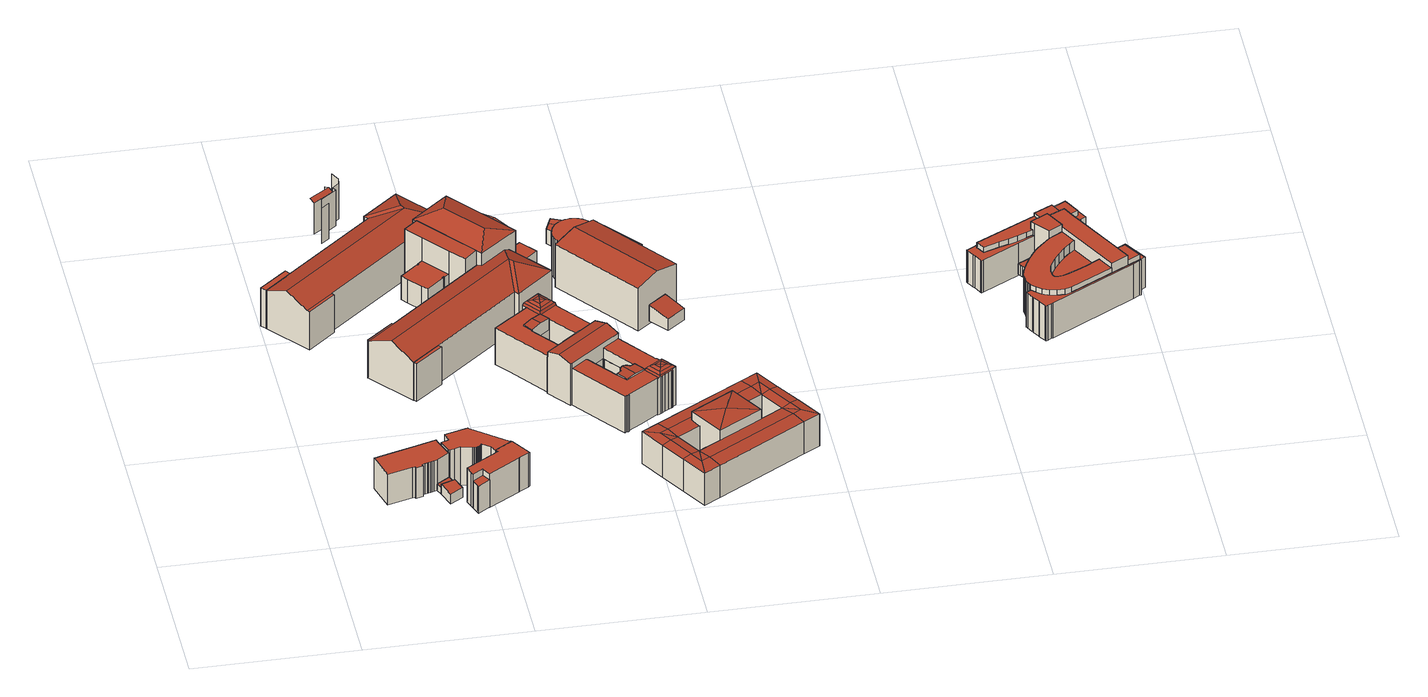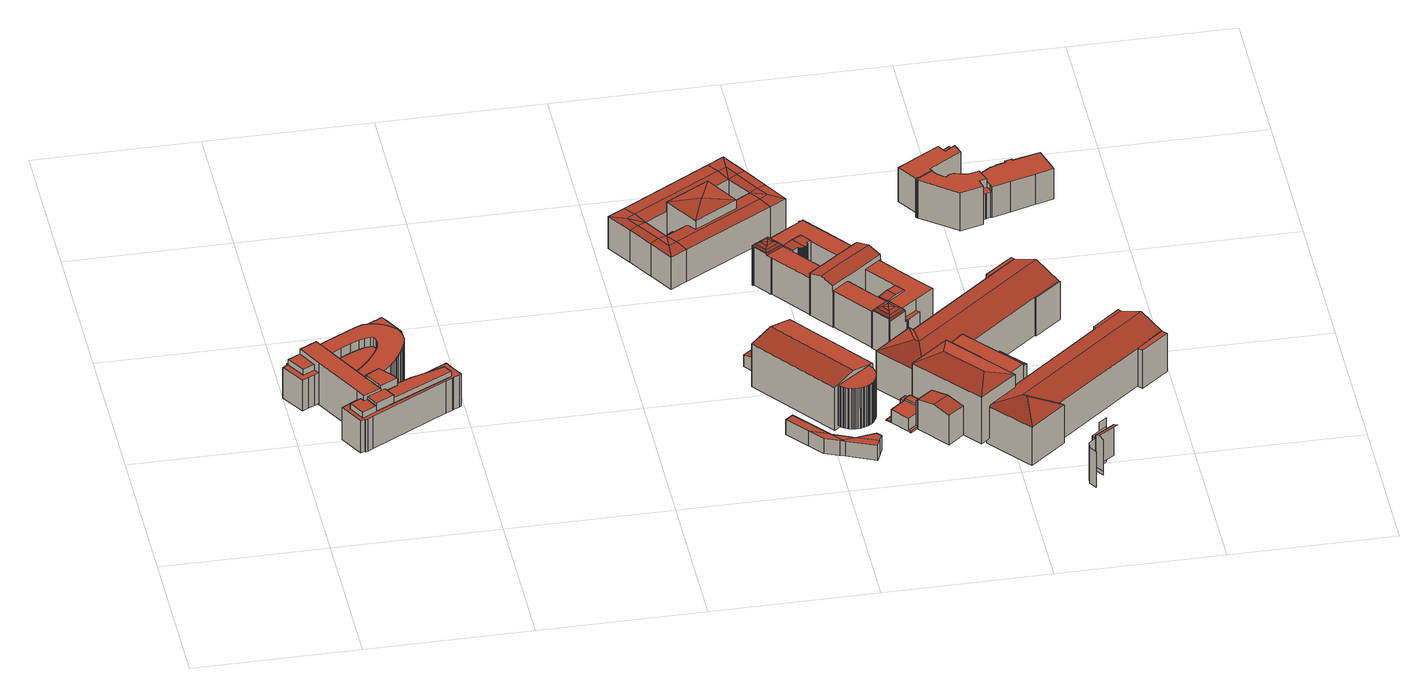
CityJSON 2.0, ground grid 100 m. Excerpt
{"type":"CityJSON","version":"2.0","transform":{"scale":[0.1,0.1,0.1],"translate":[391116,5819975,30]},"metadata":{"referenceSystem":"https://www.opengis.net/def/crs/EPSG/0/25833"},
"CityObjects":{
"building1":{"type":"Building","attributes":{"function":"2151","roofType":"1000","measuredHeight":21.41},"address":[{"locality":"Berlin","thoroughfareNumber":"3","thoroughfareName":"Dorotheenstr."}],"geometry":[{"type":"MultiSurface","lod":"2","boundaries":[[[0,1,2,3,4,5,6,7,8,9,10,11,12,13,14,15,16,17,18,19,20]],[[1,21,22,23]],[[24,25,14,13]],[[26,27,23,22]],[[28,29,16,15]],[[30,31,18,17]],[[31,32,19,18]],[[32,33,20,19]],[[33,34,0,20]],[[27,35,1,23]],[[36,37,3,2]],[[35,38,21,1]],[[39,36,2,1]],[[38,26,22,21]],[[34,39,1,0]],[[37,40,4,3]],[[25,28,15,14]],[[40,41,5,4]],[[29,30,17,16]],[[42,24,13,12]],[[43,44,9,8]],[[45,46,7,6]],[[41,45,6,5]],[[46,43,8,7]],[[44,47,10,9]],[[47,48,11,10]],[[48,42,12,11]],[[27,26,38,35]],[[33,32,31,30,29,28,25,24,42,48,47,44,43,46,45,41,40,37,36,39,34]]],"semantics":{"surfaces":[{"type":"GroundSurface"},{"type":"WallSurface"},{"type":"RoofSurface"}],"values":[0,0,1,1,1,1,1,1,1,1,1,1,1,1,1,1,1,1,1,1,1,1,1,1,1,1,1,2,2]}}]},
"building2":{"type":"Building","attributes":{"function":"1004","roofType":"1000","measuredHeight":6.95},"address":[{"locality":"Berlin","thoroughfareNumber":"2","thoroughfareName":"Hinter dem Gießhaus"}],"geometry":[{"type":"MultiSurface","lod":"2","boundaries":[[[49,50,22,23]],[[51,49,23,52]],[[53,51,52,54]],[[55,53,54,56]],[[50,55,56,22]],[[56,54,52,23,22]],[[50,49,51,53,55]]],"semantics":{"surfaces":[{"type":"WallSurface"},{"type":"GroundSurface"},{"type":"RoofSurface"}],"values":[0,0,0,0,0,1,2]}}]},
"building3":{"type":"Building","attributes":{"function":"2921","roofType":"1000","measuredHeight":23.29},"address":[{"locality":"Berlin","thoroughfareNumber":"1","thoroughfareName":"Dorotheenstr."}],"geometry":[{"type":"MultiSurface","lod":"2","boundaries":[[[57,58,59,60,61,62,63,64,65]],[[66,67,68,69,70,71,72,73,74,75,76,77,78,79,80,81,82,83,84,85,86,87,88,89,90,91,92,93,94,95]],[[96,97,98,99,100,101,102,103,104,105,106,107,108,109,110,111,112,113,114,115,116,117,118,119,120,121,122,123,124,125]],[[126,127,128,129,130,131,132,133,134]],[[106,105,86,85]],[[113,112,79,78]],[[99,98,93,92]],[[115,114,77,76]],[[129,128,63,62]],[[127,126,65,64]],[[125,124,67,66]],[[132,131,60,59]],[[98,97,94,93]],[[112,111,80,79]],[[126,134,57,65]],[[107,106,85,84]],[[104,103,88,87]],[[114,113,78,77]],[[96,125,66,95]],[[102,101,90,89]],[[121,120,71,70]],[[124,123,68,67]],[[116,115,76,75]],[[105,104,87,86]],[[131,130,61,60]],[[134,133,58,57]],[[120,119,72,71]],[[103,102,89,88]],[[119,118,73,72]],[[130,129,62,61]],[[123,122,69,68]],[[122,121,70,69]],[[101,100,91,90]],[[108,107,84,83]],[[100,99,92,91]],[[133,132,59,58]],[[117,116,75,74]],[[97,96,95,94]],[[111,110,81,80]],[[128,127,64,63]],[[118,117,74,73]],[[109,108,83,82]],[[110,109,82,81]]],"semantics":{"surfaces":[{"type":"GroundSurface"},{"type":"RoofSurface"},{"type":"WallSurface"}],"values":[0,0,1,1,2,2,2,2,2,2,2,2,2,2,2,2,2,2,2,2,2,2,2,2,2,2,2,2,2,2,2,2,2,2,2,2,2,2,2,2,2,2,2]}}]},
"building4":{"type":"Building","attributes":{"function":"1139","roofType":"1000","measuredHeight":23.62},"address":[{"locality":"Berlin","thoroughfareNumber":"10","thoroughfareName":"Am Kupfergraben"}],"geometry":[{"type":"MultiSurface","lod":"2","boundaries":[[[135,136,137,138,139]],[[140,141,142,143,144,145,146,147,148,149,150,151,152,153]],[[154,155,156,157,158]],[[159,160,161,162,163,164,165,166,167,168,169,170,171,172]],[[165,164,148,147]],[[162,161,151,150]],[[167,166,146,145]],[[172,171,141,140]],[[171,170,142,141]],[[170,169,143,142]],[[158,157,136,135]],[[156,155,138,137]],[[157,156,137,136]],[[161,160,152,151]],[[160,159,153,152]],[[163,162,150,149]],[[169,168,144,143]],[[166,165,147,146]],[[164,163,149,148]],[[154,158,135,139]],[[159,172,140,153]],[[168,167,145,144]],[[155,154,139,138]]],"semantics":{"surfaces":[{"type":"GroundSurface"},{"type":"RoofSurface"},{"type":"WallSurface"}],"values":[0,0,1,1,2,2,2,2,2,2,2,2,2,2,2,2,2,2,2,2,2,2,2]}}]},
"building5":{"type":"Building","attributes":{"description":"92000182_MBO_bodemuseum","name":"Bodemuseum","function":"1134","roofType":"1130","measuredHeight":44.83},"address":[{"locality":"Berlin","thoroughfareNumber":"3","thoroughfareName":"Am Kupfergraben"}],"geometry":[{"type":"MultiSurface","lod":"2","boundaries":[[[173,174,175,176]],[[177,178,179,180]],[[180,179,181,182]],[[183,184,185,186]],[[187,177,180,182,188]],[[189,190,191,192]],[[193,194,195,196]],[[197,183,186,198]],[[194,197,198,195]],[[199,193,196,200]],[[201,199,200,202]],[[203,201,202,204]],[[205,203,204,206]]],"semantics":{"surfaces":[{"type":"WallSurface"},{"type":"RoofSurface"}],"values":[0,1,0,0,0,0,0,0,0,0,0,0,0]}}]},
"building6":{"type":"Building","attributes":{"name":"00030000001829F9","function":"1134","roofType":"1130","measuredHeight":37.59},"address":[{"locality":"Berlin","thoroughfareNumber":"1","thoroughfareName":"Bodestr."}],"geometry":[{"type":"MultiSurface","lod":"2","boundaries":[[[207,208,209,210,211]],[[212,213,214,215]],[[216,217,210,218]],[[219,220,221]],[[222,217,216]],[[223,224,225,226]],[[227,228,229,230,231]],[[232,233,230,234]],[[221,220,235,236]],[[237,234,230,229,238]],[[239,240,241,242,243]],[[244,235,220,219]],[[236,235,244]],[[211,210,217,222]],[[245,246,247,248,249,250,251,252,253,254,255,256,257,258]],[[259,260,261,218,210,209]],[[262,263,264,265,266,267]],[[230,233,268,231]],[[269,270,228,227]],[[268,233,232]],[[271,272,260,259]],[[273,269,227,274]],[[252,251,275,276]],[[277,270,269,273]],[[278,214,213,279]],[[243,242,280,281]],[[240,239,282,283]],[[284,244,219,285]],[[286,215,214,278]],[[287,225,224,288]],[[289,223,226,290]],[[265,264,291,292]],[[216,218,293,294,295]],[[279,213,212,296]],[[254,253,297,298]],[[299,221,236,300]],[[245,258,301,292]],[[300,236,244,284]],[[302,260,272,303]],[[304,232,234,305]],[[306,307,308,231,268]],[[246,245,292,309]],[[227,231,308,310,274]],[[257,256,311,312]],[[264,263,313,291]],[[277,314,315,238,229,228,270]],[[316,222,216,295]],[[248,247,317,318]],[[256,255,319,311]],[[285,219,221,299]],[[320,271,259,209,208,321]],[[266,265,292,301]],[[306,268,232,304]],[[290,226,225,287]],[[303,272,271,320]],[[322,323,321,208,207,211]],[[241,240,283,324]],[[239,243,281,282]],[[234,237,238,315,325,305]],[[288,224,223,289]],[[249,248,318,326]],[[322,211,222,316]],[[253,252,276,297]],[[267,266,301,327]],[[258,257,312,301]],[[262,267,327,328]],[[247,246,309,317]],[[263,262,328,313]],[[296,212,215,286]],[[251,250,329,275]],[[250,249,326,329]],[[255,254,298,319]],[[302,330,293,218,261,260]],[[242,241,324,280]],[[301,312,311,319,298,297,276,275,329,326,318,317,309,292]],[[327,301,292,291,313,328]],[[299,300,284,285]],[[308,307,306,304,305,325,315,314,277,273,274,310]],[[281,280,324,283,282]],[[316,295,294,293,330,302,303,320,321,323,322]],[[279,296,286,278]],[[288,289,290,287]]],"semantics":{"surfaces":[{"type":"RoofSurface"},{"type":"WallSurface"},{"type":"GroundSurface"}],"values":[0,0,0,0,0,0,0,0,0,0,0,0,0,0,0,0,0,0,0,0,0,1,1,1,1,1,1,1,1,1,1,1,1,1,1,1,1,1,1,1,1,1,1,1,1,1,1,1,1,1,1,1,1,1,1,1,1,1,1,1,1,1,1,1,1,1,1,1,1,1,1,1,1,1,2,2,2,2,2,2,2,2]}}]},
"building7":{"type":"Building","attributes":{"description":"9200199_Neues_Museum","name":"Neues_Museum","function":"2921","roofType":"1130","measuredHeight":31.21},"address":[{"country":"Germany","locality":"Berlin"},{"locality":"Berlin","thoroughfareNumber":"4","thoroughfareName":"Bodestr."}],"geometry":[{"type":"Solid","lod":"2","boundaries":[[[[331,332,333,334,335,336]],[[337,338,339,334,333]],[[340,341,342,343,344,345,346,347]],[[348,349,350,351]],[[352,353,354]],[[355,356,332,331,357]],[[354,353,358,359]],[[360,353,352]],[[361,362,349,348]],[[360,363,358,353]],[[363,337,333,358]],[[359,358,333,332]],[[364,365,366]],[[367,368,364,366]],[[366,369,370,367]],[[365,369,366]],[[371,372,373,374,375,376,377,378,379,380,381,382,383,384]],[[385,367,370,382,381]],[[364,386,365]],[[365,386,369]],[[345,344,387,388]],[[344,343,389,387]],[[390,391,392,393]],[[346,345,388,394]],[[395,396,397,398]],[[399,400,401,402]],[[385,403,404,405,368,367]],[[406,407,408,409,405,404]],[[356,337,363,410]],[[411,412,413,414,415,416,417,418,419,420,421,422]],[[360,352,423]],[[410,363,360,423]],[[423,354,359,410]],[[352,354,423]],[[424,425,426,427,428,429,430,357,331,431]],[[410,359,332,356]],[[364,368,432,386]],[[369,386,432,370]],[[368,405,433,432]],[[370,432,433,382]],[[405,409,434,435,433]],[[383,382,433,435,436]],[[355,437,438,338,337,356]],[[435,434,439,440,441,442,443]],[[444,445,446,447]],[[448,449,443,450,451,452]],[[440,439,453,454]],[[443,442,455,450]],[[456,457,458,459]],[[457,460,461,458]],[[462,463,464,465]],[[463,456,459,464]],[[375,374,466,467]],[[374,373,468,466]],[[377,376,469,470]],[[376,375,467,469]],[[379,378,471,472]],[[378,377,470,471]],[[449,473,435,443]],[[380,379,472,474]],[[429,428,475,476]],[[428,427,477,475]],[[362,361,431,331]],[[430,429,476,478]],[[351,350,479,395]],[[336,335,341,340]],[[343,342,480,389]],[[481,336,340,347]],[[482,483,484,485]],[[486,462,465,487]],[[438,437,488,489]],[[490,491,492,493]],[[418,417,494,495]],[[411,422,496,497]],[[425,424,498,499]],[[500,501,502,503]],[[501,504,505,502]],[[506,507,508,509]],[[507,500,503,508]],[[510,511,512,513]],[[511,506,509,512]],[[514,515,516,517]],[[515,510,513,516]],[[518,519,520,521]],[[519,522,523,520]],[[524,525,526,527]],[[525,518,521,526]],[[528,529,530,531]],[[529,524,527,530]],[[504,532,533,505]],[[532,528,531,533]],[[450,534,535,451]],[[534,536,537,535]],[[407,406,538,539]],[[540,541,542,543]],[[371,384,544,545]],[[408,407,539,546]],[[373,372,547,468]],[[372,371,545,547]],[[548,549,550,551]],[[549,514,517,550]],[[552,553,554,555]],[[553,548,551,554]],[[556,557,558,559]],[[557,552,555,558]],[[536,560,561,537]],[[562,556,559,563]],[[564,565,566,567]],[[565,568,569,566]],[[570,571,572,573]],[[571,564,567,572]],[[574,575,576,577]],[[575,570,573,576]],[[578,579,580,581]],[[579,574,577,580]],[[582,583,584,585]],[[583,586,587,584]],[[588,589,590,591]],[[589,582,585,590]],[[592,593,594,595]],[[593,588,591,594]],[[568,596,597,569]],[[596,592,595,597]],[[598,599,600,601]],[[599,602,603,600]],[[604,598,601,605]],[[606,607,608,609]],[[607,610,611,608]],[[522,612,613,523]],[[612,606,609,613]],[[614,615,616,617]],[[615,578,581,616]],[[618,619,620,621]],[[619,562,563,620]],[[622,623,624,625]],[[623,618,621,624]],[[602,626,627,603]],[[626,622,625,627]],[[628,629,630,631,632,633,634,635,426,425,499,636,637,638,401,400]],[[639,640,474,472,471,470,469,467,466,468,547,545,544,641,642,447,446,643,487,465,464,459,458,461,644,645,497,496,646,647,393,392,648,649,650,651,652,394,388,387,389,480,653,654,655,656,489,488,657,658,478,476,475,477,659,660,495,494,661,454,453,662,663,546,539,538,664],[537,561,665,543,542,666,485,484,667,605,601,600,603,627,625,624,621,620,563,559,558,555,554,551,550,517,516,513,512,509,508,503,502,505,533,531,530,527,526,521,520,523,613,609,608,611,617,616,581,580,577,576,573,572,567,566,569,597,595,594,591,590,585,584,587,668,669,670,671,672,673,674,675,676,677,678,679,680,681,682,683,684,685,686,452,451,535],[687,688,689,402,401,638,637,636,499,498]],[[689,688,687,498,424,431,690,691,397,396,399,402]],[[490,493,692,455,442,441,416,415,414,413,412,693]],[[694,695,686,685]],[[695,448,452,686]],[[696,697,684,683]],[[697,694,685,684]],[[418,495,660,659,477,427,426,635,419]],[[644,461,460,698,693,412,411,497,645]],[[341,335,334,339,655,654,653,480,342]],[[357,430,478,658,657,488,437,355]],[[699,700,701,614,610,607,606,612,522,519,518,525,524,529,528,532,504,501,500,507,506,511,510,515,514,549,548,553,552,557,556,562,619,618,623,622,626,602,599,598,604,702]],[[646,496,422,421,629,628,390,393,647]],[[391,390,628,400,399,396,395,479,703,331,336,481,704,705,706,707]],[[460,457,456,463,462,486,708,445,444,436,435,709,710,711,483,482,491,490,693,698]],[[712,713,674,673]],[[713,714,675,674]],[[715,716,672,671]],[[716,712,673,672]],[[717,718,670,669]],[[718,715,671,670]],[[586,719,668,587]],[[719,717,669,668]],[[720,721,682,681]],[[721,696,683,682]],[[722,723,680,679]],[[723,720,681,680]],[[724,725,678,677]],[[725,722,679,678]],[[714,726,676,675]],[[726,724,677,676]],[[700,473,449,448,695,694,697,696,721,720,723,722,725,724,726,714,713,712,716,715,718,717,719,586,583,582,589,588,593,592,596,568,565,564,571,570,575,574,579,578,615,614,701]],[[420,419,635,634,633,632,631,630,629,421]],[[541,540,692,560,536,534,450,455,692,493,492]],[[691,690,691,398,397]],[[392,391,707,706,649,648]],[[705,704,651,650,649,706]],[[709,435,473,700,699,710]],[[710,699,702,711]],[[665,561,560,692,540,543]],[[664,538,406,404,403,639]],[[381,380,474,640,639,403,385]],[[614,617,611,610]],[[409,408,546,663,662,453,439,434]],[[642,641,544,384,383,436,444,447]],[[349,362,331,703,479,350]],[[651,704,481,347,346,394,652]],[[489,656,655,339,338,438]],[[398,691,690,431,361,348,351,395]],[[666,542,541,492,491,482,485]],[[441,440,454,661,494,417,416]],[[643,446,445,708,486,487]],[[711,702,604,605,667,484,483]]]],"semantics":{"surfaces":[{"type":"RoofSurface"},{"type":"WallSurface"},{"type":"GroundSurface"}],"values":[[0,0,0,0,0,0,0,0,0,0,0,0,0,0,0,0,0,0,0,0,1,1,1,1,1,1,0,0,0,0,0,0,0,0,0,0,0,0,0,0,0,0,0,0,1,1,1,1,1,1,1,1,1,1,1,1,1,1,1,1,1,1,1,1,1,1,1,1,1,1,1,1,1,1,1,1,1,1,1,1,1,1,1,1,1,1,1,1,1,1,1,1,1,1,1,1,1,1,1,1,1,1,1,1,1,1,1,1,1,1,1,1,1,1,1,1,1,1,1,1,1,1,1,1,1,1,1,1,1,1,1,1,1,1,1,1,1,1,1,2,1,1,1,1,1,1,1,1,1,1,0,1,0,0,1,1,1,1,1,1,1,1,1,1,1,1,1,1,1,1,0,0,0,0,1,1,1,1,1,1,1,1,1,1,1,1,1,1,1,1,1,1]]}}]},
"building8":{"type":"Building","attributes":{"function":"1134","measuredHeight":22.68},"address":[{"locality":"Berlin","thoroughfareNumber":"1","thoroughfareName":"Bodestr."}],"geometry":[{"type":"MultiSurface","lod":"2","boundaries":[[[727,728,729,730]],[[731,729,728,732]],[[733,727,730,734]],[[735,732,728,727,733]],[[736,731,732,735]],[[734,730,729,731,736]],[[734,736,735,733]]],"semantics":{"surfaces":[{"type":"RoofSurface"},{"type":"WallSurface"},{"type":"GroundSurface"}],"values":[0,0,1,1,1,1,2]}}]},
"building9":{"type":"Building","attributes":{"roofType":"1000","measuredHeight":19.49},"address":[{"country":"Germany","locality":"Berlin"}],"geometry":[{"type":"Solid","lod":"2","boundaries":[[[[737,738,739,740,741,742,743,744]],[[745,746,747,748,749]],[[750,751,752,753,754,755,756]],[[752,739,738,753]],[[747,757,758,748]],[[759,746,745,760,761]],[[762,742,741,763]],[[762,763,747,746,759,761,764]],[[765,766,756,755,744,743,767,764,761,760,768,769]],[[756,766,765,769,768,770,771,772,773,774,751,750]],[[740,757,747,763,741]],[[737,754,753,738]],[[743,742,762,764,767]],[[754,737,744,755]],[[739,752,751,774,773,772,775,758,757,740]],[[758,775,776,749,748]],[[745,749,776,775,772,771,770,768,760]]]],"semantics":{"surfaces":[{"type":"WallSurface"},{"type":"RoofSurface"},{"type":"GroundSurface"}],"values":[[0,0,0,1,0,1,0,0,0,2,1,0,1,1,0,1,0]]}}]},
"building10":{"type":"Building","attributes":{"description":"MI_Altes_Museum.wrl","name":"Altes_Museum","function":"1134","roofType":"1130","measuredHeight":28.57},"address":[{"locality":"Berlin","thoroughfareNumber":"1","thoroughfareName":"Lustgarten"}],"geometry":[{"type":"MultiSurface","lod":"2","boundaries":[[[777,778,779]],[[780,781,782,783]],[[784,785,781,780]],[[786,783,787]],[[780,783,786]],[[777,788,778]],[[789,786,787,790]],[[777,791,788]],[[789,784,780,786]],[[792,793,794,795,796]],[[777,779,791]],[[797,798,799]],[[800,801,802,803]],[[804,782,781]],[[805,790,787,806]],[[807,797,799,808]],[[807,809,810,797]],[[810,798,797]],[[811,812,813]],[[812,798,810,813]],[[813,810,809,814]],[[806,787,783,812]],[[815,808,799,816]],[[816,799,798,782]],[[817,811,813,814]],[[806,812,811]],[[817,805,806,811]],[[818,815,816,804]],[[818,804,781,785]],[[816,782,804]],[[785,784,819,820]],[[790,805,821,822]],[[796,795,823,824]],[[795,794,825,823]],[[805,817,826,821]],[[808,815,827,828]],[[778,788,829,830]],[[788,791,831,829]],[[779,778,830,832]],[[794,793,833,825]],[[814,809,834,835]],[[798,812,836,837]],[[807,808,828,838]],[[815,818,839,827]],[[800,803,840,841]],[[783,782,842,843]],[[818,785,820,839]],[[817,814,835,826]],[[812,783,843,836]],[[802,801,844,845]],[[801,800,841,844]],[[803,802,845,840]],[[809,807,838,834]],[[789,790,822,846]],[[784,789,846,819]],[[792,796,824,847]],[[793,792,847,833]],[[791,779,832,831]],[[782,798,837,842]],[[839,820,842,827]],[[819,843,842,820]],[[846,822,843,819]],[[821,836,843,822]],[[830,829,831,832]],[[840,845,844,841]],[[824,823,825,833,847]],[[838,828,837,834]],[[836,835,834,837]],[[827,842,837,828]],[[826,835,836,821]]],"semantics":{"surfaces":[{"type":"RoofSurface"},{"type":"WallSurface"},{"type":"GroundSurface"}],"values":[0,0,0,0,0,0,0,0,0,0,0,0,0,0,0,0,0,0,0,0,0,0,0,0,0,0,0,0,0,0,1,1,1,1,1,1,1,1,1,1,1,1,1,1,1,1,1,1,1,1,1,1,1,1,1,1,1,1,1,2,2,2,2,2,2,2,2,2,2,2]}}]},
"building11":{"type":"Building","attributes":{"description":"ANG","name":"Alte_Nationalgalerie","function":"1134","roofType":"1130","measuredHeight":31.73},"address":[{"locality":"Berlin","thoroughfareNumber":"1","thoroughfareName":"Bodestr."},{"locality":"Berlin","thoroughfareNumber":"2","thoroughfareName":"Bodestr."},{"locality":"Berlin","thoroughfareNumber":"3","thoroughfareName":"Bodestr."}],"geometry":[{"type":"MultiSurface","lod":"2","boundaries":[[[848,849,850,851,852,853,854,855,856,857,858,859,860,861,862,863,864,865,866,867,868,869,870,871,872,873,874,875,876,877,878,879,880,881,882,883,884,885,886,887,888]],[[889,890,891,892]],[[892,891,893,894]],[[895,896,897,898]],[[853,852,899,900]],[[860,859,901,902]],[[877,876,903,904]],[[897,896,905,906]],[[862,861,907,908]],[[864,863,909,910]],[[898,897,906,911]],[[859,858,912,901]],[[848,888,913,914]],[[888,887,915,913]],[[863,862,908,909]],[[852,851,916,899]],[[880,879,917,918]],[[878,877,904,919]],[[887,886,920,915]],[[855,854,921,922]],[[889,892,894,923,924]],[[868,867,925,926]],[[850,849,927,928]],[[865,864,910,929]],[[895,898,911,930]],[[849,848,914,927]],[[856,855,922,931]],[[890,889,924,932]],[[896,895,930,905]],[[872,871,933,934]],[[851,850,928,916]],[[867,866,935,925]],[[854,853,900,921]],[[873,872,934,936]],[[883,882,937,938]],[[858,857,939,912]],[[871,870,940,933]],[[875,874,941,942]],[[893,891,890,932,943]],[[885,884,944,945]],[[876,875,942,903]],[[894,893,943,923]],[[886,885,945,920]],[[879,878,919,917]],[[869,868,926,946]],[[881,880,918,947]],[[874,873,936,941]],[[857,856,931,939]],[[884,883,938,944]],[[861,860,902,907]],[[866,865,929,935]],[[870,869,946,940]],[[882,881,947,937]],[[924,923,943,932]],[[930,911,906,905]],[[913,915,920,945,944,938,937,947,918,917,919,904,903,942,941,936,934,933,940,946,926,925,935,929,910,909,908,907,902,901,912,939,931,922,921,900,899,916,928,927,914]]],"semantics":{"surfaces":[{"type":"RoofSurface"},{"type":"WallSurface"},{"type":"GroundSurface"}],"values":[0,0,0,0,1,1,1,1,1,1,1,1,1,1,1,1,1,1,1,1,1,1,1,1,1,1,1,1,1,1,1,1,1,1,1,1,1,1,1,1,1,1,1,1,1,1,1,1,1,1,1,1,1,2,2,2]}}]},
"building12":{"type":"Building","attributes":{"name":"Kolonnaden","function":"1004","roofType":"1000","measuredHeight":10.24},"address":[{"locality":"Berlin","thoroughfareNumber":"1","thoroughfareName":"Bodestr."}],"geometry":[{"type":"MultiSurface","lod":"2","boundaries":[[[948,949,950,951]],[[952,948,951,953]],[[954,955,956,957]],[[958,959,960,961]],[[955,962,963,956]],[[964,965,966,967]],[[965,968,969,966]],[[959,954,957,960]],[[970,958,961,971]],[[968,952,953,969]],[[949,970,971,950]],[[962,964,967,963]],[[966,969,972,957,967]],[[967,957,956,963]],[[972,960,957]],[[953,972,969]],[[950,971,961,960]],[[972,953,951,950,960]],[[973,968,965,964,954]],[[973,954,959]],[[954,964,962,955]],[[948,952,973,959,949]],[[970,949,959,958]],[[952,968,973]]],"semantics":{"surfaces":[{"type":"WallSurface"},{"type":"GroundSurface"},{"type":"RoofSurface"}],"values":[0,0,0,0,0,0,0,0,0,0,0,0,1,1,1,1,1,1,2,2,2,2,2,2]}}]},
"building13":{"type":"Building","attributes":{"function":"1499","roofType":"1000","measuredHeight":30.18},"address":[{"locality":"Berlin","thoroughfareNumber":"2","thoroughfareName":"Anna-Louisa-Karsch-Str."}],"geometry":[{"type":"MultiSurface","lod":"2","boundaries":[[[974,975,976,977,978]],[[979,980,981,982,983,984,985,986,987,988,989,990,991,992,993]],[[994,995,993,992,991,990,989,988,987,986,985,984,983,982,981,980,979,996,997,998,999,1000,1001,1002,1003,1004,1005,1006,1007,1008,1009,1010,1011,1012,1013,1014,1015,1016,1017,1018,1019,1020,1021,1022,1023,1024,1025,1026,1027]],[[1028,1029,1030,1031,1032,1033,1034,1035,1036,1037,1038,1039,1040,1041,1042,1043,1044,1045,1046,1047,1048,1049,1050,1051]],[[1052,1053,1054,1055,1056,1057]],[[1058,1059,1060,1061,1062]],[[978,1063,1064,1065,1066,1067,1068,1069,1070,974]],[[1071,1072,1073,1074]],[[1075,1076,1077,1078,1079,1080,1081,1082,1083,1084,1085,1086,1087,1088,1089,1090,1091,1092,1093,1094,1095,1096,1097,1098,1099,1100,1101,1102,1103,1104,1105,1106,1107,1108,1109]],[[1110,1111,1112,1113,1114,1115,1116,1117,1118,1060,1059]],[[1106,1119,1120,1121,1122,1123]],[[1124,1125,1126,1127,1128,1129,1130,1131,1132]],[[1133,1134,1123,1122]],[[1135,1136,1025,1024]],[[1137,1138,994,1027]],[[1139,1140,1118,1117]],[[1141,1142,1054,1053]],[[1136,1143,1026,1025]],[[1144,1145,1110,1059]],[[1146,1141,1053,1052]],[[1147,1148,1114,1113]],[[1149,1147,1113,1112]],[[1150,1149,1112,1111]],[[1140,1151,1060,1118]],[[1152,1153,1039,1038]],[[1154,1152,1038,1037]],[[1155,1154,1037,1036]],[[1156,1157,1057,1056]],[[1158,1155,1036,1035]],[[1159,1160,980,979]],[[1157,1146,1052,1057]],[[1153,1161,1040,1039]],[[1162,1156,1056,1055]],[[1163,1158,1035,1034]],[[1164,1165,1067,1066]],[[1166,1167,1064,1063]],[[1168,1169,1086,1085]],[[1170,1171,986,987]],[[1172,1173,1120,1119]],[[1174,1175,1075,1109]],[[1160,1176,981,980]],[[1177,1178,1028,1051]],[[1179,1180,980,981]],[[1181,1182,1090,1089]],[[1183,1184,997,996]],[[1185,1186,1132,1131]],[[1187,1188,1001,1000]],[[1189,1190,1125,1124]],[[1191,1192,1083,1082]],[[1193,1133,1122,1121]],[[1194,1195,1081,1080]],[[1196,1168,1085,1084]],[[1197,1174,1109,1108]],[[1198,1172,1119,1106]],[[1199,1166,1063,978]],[[1188,1200,1002,1001]],[[1173,1193,1121,1120]],[[1201,1202,992,991]],[[1203,1204,1020,1019]],[[1205,1206,1107,1106]],[[1207,1208,1014,1013]],[[1178,1209,1029,1028]],[[1206,1197,1108,1107]],[[1210,1211,1022,1021]],[[1212,1213,1103,1102]],[[1192,1196,1084,1083]],[[1180,1214,979,980]],[[1215,1216,1100,1099]],[[1217,1218,1016,1015]],[[1219,1220,1043,1042]],[[1221,1222,988,989]],[[1223,1224,988,987]],[[1225,1187,1000,999]],[[1226,1185,1131,1130]],[[1227,1228,1050,1049]],[[1229,1203,1019,1018]],[[1209,1230,1030,1029]],[[1231,1219,1042,1041]],[[1232,1233,1127,1126]],[[1234,1235,1088,1087]],[[1184,1236,998,997]],[[1235,1181,1089,1088]],[[1237,1238,1032,1031]],[[1233,1239,1128,1127]],[[1218,1240,1017,1016]],[[1241,1242,1010,1009]],[[1214,1183,996,979]],[[1243,1244,1062,1061]],[[1244,1245,1058,1062]],[[1169,1234,1087,1086]],[[1161,1231,1041,1040]],[[1246,1243,1061,1060]],[[1239,1247,1129,1128]],[[1248,1249,1074,1073]],[[1250,1251,1047,1046]],[[1252,1207,1013,1012]],[[1253,1205,1106,1105]],[[1254,1255,1097,1096]],[[1182,1256,1091,1090]],[[1238,1257,1033,1032]],[[1230,1237,1031,1030]],[[1175,1258,1076,1075]],[[1259,1260,992,993]],[[1261,1248,1073,1072]],[[1262,1194,1080,1079]],[[1186,1189,1124,1132]],[[1263,1264,978,977]],[[1265,1266,1004,1003]],[[1258,1267,1077,1076]],[[1249,1268,1071,1074]],[[1138,1269,995,994]],[[1270,1159,979,993]],[[1271,1223,987,986]],[[1267,1272,1078,1077]],[[1272,1262,1079,1078]],[[1260,1273,991,992]],[[1274,1212,1102,1101]],[[1275,1221,989,990]],[[1255,1276,1098,1097]],[[1236,1225,999,998]],[[1277,1252,1012,1011]],[[1204,1210,1021,1020]],[[1208,1217,1015,1014]],[[1176,1278,982,981]],[[1279,1280,985,984]],[[1281,1279,984,983]],[[1278,1281,983,982]],[[1280,1271,986,985]],[[1202,1270,993,992]],[[1282,1283,1093,1092]],[[1283,1284,1094,1093]],[[1276,1215,1099,1098]],[[1273,1275,990,991]],[[1256,1282,1092,1091]],[[1222,1170,987,988]],[[1285,1241,1009,1008]],[[1284,1286,1095,1094]],[[1269,1259,993,995]],[[1287,1288,1045,1044]],[[1257,1163,1034,1033]],[[1289,1164,1066,1065]],[[1200,1265,1003,1002]],[[1228,1177,1051,1050]],[[1240,1229,1018,1017]],[[1145,1150,1111,1110]],[[1290,1253,1105,1104]],[[1195,1191,1082,1081]],[[1167,1289,1065,1064]],[[1291,1201,991,990]],[[1292,1293,1116,1115]],[[1216,1274,1101,1100]],[[1294,1295,1007,1006]],[[1266,1296,1005,1004]],[[1151,1144,1059,1060]],[[1295,1285,1008,1007]],[[1296,1294,1006,1005]],[[1171,1297,985,986]],[[1298,1179,981,982]],[[1299,1227,1049,1048]],[[1297,1300,984,985]],[[1143,1137,1027,1026]],[[1301,1263,977,976]],[[1245,1302,1059,1058]],[[1220,1287,1044,1043]],[[1251,1299,1048,1047]],[[1264,1303,974,978]],[[1213,1290,1104,1103]],[[1304,1199,978,974]],[[1288,1250,1046,1045]],[[1286,1254,1096,1095]],[[1142,1162,1055,1054]],[[1293,1139,1117,1116]],[[1211,1305,1023,1022]],[[1224,1306,989,988]],[[1165,1307,1068,1067]],[[1247,1226,1130,1129]],[[1308,1301,976,975]],[[1303,1308,975,974]],[[1300,1309,983,984]],[[1268,1261,1072,1071]],[[1190,1232,1126,1125]],[[1302,1246,1060,1059]],[[1307,1310,1069,1068]],[[1148,1292,1115,1114]],[[1242,1277,1011,1010]],[[1134,1198,1106,1123]],[[1311,1304,974,1070]],[[1309,1298,982,983]],[[1305,1135,1024,1023]],[[1306,1291,990,989]],[[1310,1311,1070,1069]],[[1270,1202,1201,1291,1306,1224,1223,1271,1280,1279,1281,1278,1176,1160,1159]],[[1134,1133,1193,1173,1172,1198]],[[1249,1248,1261,1268]],[[1186,1185,1226,1247,1239,1233,1232,1190,1189]],[[1137,1143,1136,1135,1305,1211,1210,1204,1203,1229,1240,1218,1217,1208,1207,1252,1277,1242,1241,1285,1295,1294,1296,1266,1265,1200,1188,1187,1225,1236,1184,1183,1214,1180,1179,1298,1309,1300,1297,1171,1170,1222,1221,1275,1273,1260,1259,1269,1138]],[[1174,1197,1206,1205,1253,1290,1213,1212,1274,1216,1215,1276,1255,1254,1286,1284,1283,1282,1256,1182,1181,1235,1234,1169,1168,1196,1192,1191,1195,1194,1262,1272,1267,1258,1175]],[[1304,1311,1310,1307,1165,1164,1289,1167,1166,1199]],[[1264,1263,1301,1308,1303]],[[1157,1156,1162,1142,1141,1146]],[[1144,1151,1140,1139,1293,1292,1148,1147,1149,1150,1145]],[[1244,1243,1246,1302,1245]],[[1177,1228,1227,1299,1251,1250,1288,1287,1220,1219,1231,1161,1153,1152,1154,1155,1158,1163,1257,1238,1237,1230,1209,1178]]],"semantics":{"surfaces":[{"type":"GroundSurface"},{"type":"WallSurface"},{"type":"RoofSurface"}],"values":[0,0,0,0,0,0,0,0,0,0,0,0,1,1,1,1,1,1,1,1,1,1,1,1,1,1,1,1,1,1,1,1,1,1,1,1,1,1,1,1,1,1,1,1,1,1,1,1,1,1,1,1,1,1,1,1,1,1,1,1,1,1,1,1,1,1,1,1,1,1,1,1,1,1,1,1,1,1,1,1,1,1,1,1,1,1,1,1,1,1,1,1,1,1,1,1,1,1,1,1,1,1,1,1,1,1,1,1,1,1,1,1,1,1,1,1,1,1,1,1,1,1,1,1,1,1,1,1,1,1,1,1,1,1,1,1,1,1,1,1,1,1,1,1,1,1,1,1,1,1,1,1,1,1,1,1,1,1,1,1,1,1,1,1,1,1,1,1,1,1,1,1,1,1,1,1,1,1,1,1,1,1,1,1,1,1,1,1,1,1,1,2,2,2,2,2,2,2,2,2,2,2,2]}}]}
},
"vertices":[
[771,448,39],[693,396,39],[673,387,39],[663,383,39],[652,380,39],[642,377,39],[632,374,39],[621,371,39],[600,365,39],[604,351,39],[563,339,39],[558,352,39],[539,347,39],[392,307,39],[343,477,39],[458,510,39],[606,553,39],[721,587,39],[722,584,39],[728,567,39],[766,462,39],[772,448,39],[794,386,39],[708,355,39],[392,307,253],[343,477,253],[794,386,84],[708,355,84],[458,510,253],[606,553,253],[721,587,253],[722,584,253],[728,567,253],[766,462,253],[771,448,253],[693,396,84],[673,387,253],[663,383,253],[772,448,84],[693,396,253],[652,380,253],[642,377,253],[539,347,253],[600,365,253],[604,351,253],[632,374,253],[621,371,253],[563,339,253],[558,352,253],
[708,355,109],[794,386,109],[745,249,109],[745,249,39],[823,302,109],[823,302,39],[809,343,109],[809,343,39],
[741,531,40],[728,567,40],[722,584,40],[730,586,40],[754,592,40],[762,595,40],[761,597,40],[774,601,40],[789,545,40],[741,531,7],[789,545,7],[774,601,7],[916,639,7],[917,636,7],[1130,469,7],[1133,471,7],[1139,461,7],[1128,453,7],[1126,456,7],[1034,398,7],[1013,434,7],[964,474,7],[961,469,7],[958,465,7],[955,460,7],[951,456,7],[946,453,7],[941,451,7],[936,449,7],[931,447,7],[925,447,7],[920,447,7],[914,448,7],[909,449,7],[841,466,7],[802,456,7],[779,450,7],[771,448,7],[766,462,7],[766,462,273],[771,448,273],[779,450,273],[802,456,273],[841,466,273],[909,449,273],[914,448,273],[920,447,273],[925,447,273],[931,447,273],[936,449,273],[941,451,273],[946,453,273],[951,456,273],[955,460,273],[958,465,273],[961,469,273],[964,474,273],[1013,434,273],[1034,398,273],[1126,456,273],[1128,453,273],[1139,461,273],[1133,471,273],[1130,469,273],[917,636,273],[916,639,273],[774,601,273],[789,545,273],[741,531,273],[789,545,216],[774,601,216],[761,597,216],[762,595,216],[754,592,216],[730,586,216],[722,584,216],[728,567,216],[741,531,216],
[958,176,42],[884,130,42],[879,144,42],[864,187,42],[926,231,42],[958,176,40],[926,231,40],[864,187,40],[856,208,40],[840,254,40],[1045,381,40],[1034,398,40],[1126,456,40],[1128,453,40],[1139,461,40],[1218,337,40],[1210,333,40],[1154,298,40],[1148,294,40],[926,231,232],[864,187,232],[879,144,232],[884,130,232],[958,176,232],[1148,294,277],[1154,298,277],[1210,333,277],[1218,337,277],[1139,461,277],[1128,453,277],[1126,456,277],[1034,398,277],[1045,381,277],[840,254,277],[856,208,277],[864,187,277],[926,231,277],[958,176,277],
[540,2942,255],[493,2905,255],[493,2905,6],[540,2942,6],[565,3081,266],[443,2996,266],[460,2970,252],[583,3055,252],[460,2970,33],[583,3055,33],[602,3060,255],[509,2987,255],[509,2987,6],[602,3060,6],[548,3107,252],[548,3107,33],[581,3057,255],[548,3107,255],[548,3107,6],[581,3057,6],[589,3088,255],[604,3067,255],[604,3067,6],[589,3088,6],[599,3062,255],[599,3062,6],[632,3123,255],[632,3123,6],[631,3126,255],[631,3126,6],[638,3169,255],[638,3169,6],[610,3219,255],[610,3219,6],
[198,2297,272],[32,2159,272],[129,2041,339],[936,2709,339],[730,2738,272],[174,2324,272],[7,2189,272],[34,2157,272],[200,2292,272],[928,2942,272],[917,2734,339],[1143,2682,272],[952,2550,370],[1135,2560,420],[1181,2738,370],[710,2762,272],[744,1301,272],[913,1438,272],[897,1457,272],[729,1320,272],[682,1707,272],[520,1573,272],[625,1446,346],[1427,2107,346],[1435,2328,272],[1437,1863,272],[1446,2084,346],[1418,1886,272],[1325,2328,420],[1508,2338,370],[892,1452,272],[730,1319,272],[1417,1889,46],[1393,1863,46],[1464,1757,46],[1491,1777,46],[1434,1865,46],[1279,2151,370],[971,2366,206],[944,2343,206],[949,2337,206],[940,2329,206],[935,2335,206],[830,2244,206],[861,2207,206],[924,2131,206],[957,2092,206],[1061,2181,206],[1055,2187,206],[1065,2195,206],[1071,2189,206],[1099,2211,206],[227,1923,272],[393,2061,272],[1034,2591,272],[1253,2184,372],[972,2531,372],[891,2463,372],[971,2366,372],[1099,2211,372],[1178,2116,372],[1664,2050,272],[675,1714,272],[513,1581,272],[239,1909,272],[406,2047,272],[675,1714,6],[682,1707,6],[861,2207,40],[924,2131,40],[513,1581,6],[34,2157,5],[7,2189,5],[1491,1777,37],[1434,1865,37],[1417,1889,37],[1393,1863,37],[1279,2151,44],[952,2550,44],[200,2292,5],[897,1457,9],[913,1438,9],[744,1301,9],[729,1320,9],[891,2463,40],[971,2366,40],[1143,2682,6],[948,2917,6],[928,2942,6],[174,2324,5],[957,2092,40],[1061,2181,40],[1181,2738,44],[1508,2338,44],[1099,2211,40],[393,2061,6],[406,2047,6],[1437,1863,6],[1418,1886,6],[1664,2050,6],[1645,2073,6],[1435,2328,6],[944,2343,40],[1322,2234,6],[1065,2195,40],[1071,2189,40],[972,2531,40],[520,1573,6],[730,1319,6],[710,2762,6],[949,2337,40],[940,2329,40],[1055,2187,40],[239,1909,6],[32,2159,6],[730,2737,6],[198,2297,6],[1464,1757,37],[892,1452,6],[935,2335,40],[1178,2116,40],[1253,2184,40],[830,2244,40],[1034,2591,6],
[1518,1619,289],[1519,1627,305],[1442,1728,305],[1435,1729,291],[1435,1728,289],[1454,1703,289],[1539,1803,305],[1540,1808,294],[1539,1809,291],[1454,1703,215],[1435,1728,215],[1426,1721,215],[1430,1716,215],[1419,1708,215],[1417,1711,215],[1338,1650,215],[1356,1628,215],[1502,1522,302],[1461,1576,302],[1404,1532,294],[1445,1478,294],[1529,1715,329],[1493,1720,326],[1525,1678,326],[1618,1702,302],[1616,1702,305],[1620,1698,289],[1462,1725,317],[1521,1647,317],[1533,1751,326],[1559,1566,294],[1518,1619,294],[1537,1782,317],[2103,1006,326],[2095,974,329],[2130,970,326],[2160,967,317],[2110,1033,317],[2087,942,326],[2080,916,317],[2084,898,291],[2090,902,291],[2089,903,296],[2111,917,296],[2129,929,296],[2150,943,296],[2151,942,292],[2157,946,291],[2155,949,303],[2178,964,303],[2178,964,305],[2076,898,305],[2076,897,302],[2082,901,302],[2177,965,306],[2060,978,326],[1419,1708,34],[1417,1711,34],[1430,1716,34],[1482,1211,289],[1490,1217,289],[1490,1217,34],[1482,1211,34],[1338,1650,34],[1445,1478,289],[1446,1478,289],[1446,1478,215],[1445,1478,215],[1441,1475,289],[1585,1289,289],[1585,1289,34],[1441,1475,34],[2175,968,306],[2177,969,305],[2114,1050,305],[2180,972,291],[2176,977,291],[2173,976,301],[2115,1051,303],[1596,1705,317],[1598,1075,326],[1600,1074,325],[1699,1150,325],[1755,1193,325],[1811,1237,325],[1910,1313,325],[1908,1315,326],[1911,1317,326],[1858,1387,351],[1700,1265,351],[1538,1140,351],[1592,1071,326],[1565,1709,326],[1561,1567,289],[1704,1381,289],[1804,1458,289],[1803,1459,289],[1800,1457,289],[1620,1693,289],[1623,1695,289],[1559,1566,289],[2031,981,317],[2011,983,305],[2112,1054,289],[2004,984,289],[2072,894,289],[1542,1801,301],[1544,1803,294],[2091,1081,289],[2088,1079,289],[1910,1313,289],[1811,1237,289],[1957,1045,289],[2062,888,289],[2060,892,289],[2060,892,34],[2062,888,34],[1928,1025,300],[1957,1045,298],[1957,1045,215],[1957,1045,34],[1928,1025,34],[2091,1081,34],[2088,1079,34],[1811,1237,215],[1863,763,289],[1858,760,289],[1858,760,34],[1863,763,34],[1848,753,289],[1848,753,34],[1872,764,289],[1865,760,289],[1865,760,34],[1872,764,34],[2111,917,34],[2129,929,34],[2089,903,34],[2150,943,34],[2151,942,34],[2157,946,34],[2155,949,34],[2004,984,298],[2178,964,34],[1800,1457,34],[1620,1693,34],[1803,1459,34],[1623,1695,34],[1404,1532,289],[1426,1721,34],[1356,1628,289],[1703,1144,289],[1840,967,289],[1840,967,34],[1703,1144,34],[1869,767,289],[1869,767,34],[1542,1801,34],[1544,1803,34],[1699,1150,289],[1704,1144,289],[1704,1144,215],[1699,1150,215],[1908,1315,34],[1911,1317,34],[1592,1071,34],[1598,1075,34],[1561,1567,34],[1704,1381,34],[1869,1014,301],[1870,1015,301],[1870,1015,34],[1869,1014,34],[1870,1016,301],[1870,1016,34],[1868,1011,301],[1869,1013,301],[1869,1013,34],[1868,1011,34],[1867,1009,301],[1868,1010,301],[1868,1010,34],[1867,1009,34],[1867,1006,301],[1867,1008,301],[1867,1008,34],[1867,1006,34],[1875,1022,302],[1876,1023,302],[1876,1023,34],[1875,1022,34],[1877,1024,302],[1877,1024,34],[1873,1020,301],[1874,1022,302],[1874,1022,34],[1873,1020,34],[1872,1018,301],[1873,1019,301],[1873,1019,34],[1872,1018,34],[1871,1017,301],[1871,1017,34],[1815,1230,215],[1815,1230,34],[1810,1226,215],[1810,1226,34],[2180,972,34],[2176,977,34],[1702,1153,215],[1707,1147,215],[1707,1147,34],[1702,1153,34],[2082,901,34],[2084,898,34],[2173,976,34],[2090,902,34],[1866,1004,300],[1866,1005,301],[1866,1005,34],[1866,1004,34],[1866,1001,300],[1866,1003,300],[1866,1003,34],[1866,1001,34],[1865,999,300],[1865,1000,300],[1865,1000,34],[1865,999,34],[1806,1232,215],[1806,1232,34],[1865,997,300],[1865,997,34],[1891,1033,302],[1893,1033,301],[1893,1033,34],[1891,1033,34],[1894,1034,301],[1894,1034,34],[1889,1032,302],[1890,1033,302],[1890,1033,34],[1889,1032,34],[1886,1031,302],[1888,1032,302],[1888,1032,34],[1886,1031,34],[1884,1030,302],[1885,1031,302],[1885,1031,34],[1884,1030,34],[1902,1035,301],[1903,1035,301],[1903,1035,34],[1902,1035,34],[1904,1035,301],[1904,1035,34],[1899,1035,301],[1900,1035,301],[1900,1035,34],[1899,1035,34],[1896,1034,301],[1898,1035,301],[1898,1035,34],[1896,1034,34],[1895,1034,301],[1895,1034,34],[1867,987,300],[1867,988,300],[1867,988,34],[1867,987,34],[1866,990,300],[1866,990,34],[1867,986,300],[1867,986,34],[1879,1026,302],[1880,1027,302],[1880,1027,34],[1879,1026,34],[1881,1028,302],[1881,1028,34],[1878,1025,302],[1878,1025,34],[1882,1028,302],[1883,1029,302],[1883,1029,34],[1882,1028,34],[1865,995,300],[1865,996,300],[1865,996,34],[1865,995,34],[1866,992,300],[1866,993,300],[1866,993,34],[1866,992,34],[1866,991,300],[1866,991,34],[1483,1210,289],[1483,1210,325],[1585,1289,325],[1589,1292,325],[1645,1336,325],[1702,1379,325],[1704,1381,325],[1804,1458,325],[1702,1379,34],[1645,1336,34],[1589,1292,34],[2175,968,34],[2177,965,34],[2076,897,34],[2072,894,34],[1953,822,34],[1781,839,34],[1600,1074,34],[1538,1140,34],[1483,1210,34],[1306,1456,34],[1242,1539,34],[1340,1615,34],[1356,1627,34],[1356,1628,34],[1435,1728,34],[1435,1729,34],[1539,1809,34],[1540,1808,34],[1618,1702,34],[1620,1698,34],[1804,1458,34],[1858,1387,34],[1910,1313,34],[2112,1054,34],[2115,1051,34],[2177,969,34],[1755,1193,34],[1704,1144,34],[1840,968,34],[1905,1035,34],[1907,1035,34],[1908,1035,34],[1909,1034,34],[1911,1034,34],[1912,1034,34],[1913,1033,34],[1914,1033,34],[1916,1033,34],[1917,1032,34],[1918,1032,34],[1919,1031,34],[1920,1031,34],[1922,1030,34],[1923,1029,34],[1924,1028,34],[1925,1028,34],[1926,1027,34],[1927,1026,34],[1559,1566,34],[1502,1522,34],[1446,1478,34],[1559,1566,215],[1502,1522,215],[1755,1193,215],[1600,1074,289],[1926,1027,300],[1927,1026,300],[1924,1028,300],[1925,1028,300],[1781,839,289],[1887,907,298],[1945,946,302],[1899,1006,302],[1840,968,298],[1461,1576,289],[1356,1627,289],[1340,1615,289],[1242,1539,289],[1306,1456,289],[1953,822,289],[1945,946,289],[1887,907,289],[1840,968,289],[1912,1034,300],[1913,1033,300],[1914,1033,300],[1909,1034,301],[1911,1034,301],[1907,1035,301],[1908,1035,301],[1905,1035,301],[1922,1030,300],[1923,1029,300],[1919,1031,300],[1920,1031,300],[1917,1032,300],[1918,1032,300],[1916,1033,300],
[1512,2528,250],[1438,2619,270],[1343,2542,270],[1418,2451,250],[1269,2633,250],[1363,2710,250],[1512,2528,43],[1418,2451,43],[1363,2710,43],[1269,2633,43],
[1556,2360,125],[1556,2360,49],[1650,2438,49],[1650,2438,134],[1556,2360,134],[1556,2360,144],[1520,2331,144],[1520,2331,125],[1503,2514,238],[1517,2498,219],[1517,2498,134],[1517,2498,52],[1503,2514,52],[1578,2333,43],[1673,2411,43],[1673,2411,49],[1578,2333,49],[1578,2333,125],[1543,2304,125],[1543,2304,43],[1567,2539,134],[1567,2539,52],[1473,2461,219],[1424,2449,238],[1437,2432,219],[1473,2461,144],[1473,2461,134],[1437,2432,144],[1513,2340,43],[1520,2331,43],[1513,2340,144],[1424,2449,43],[1437,2432,43],[1503,2514,43],[1516,2525,43],[1554,2556,43],[1567,2539,43],[1650,2438,43],[1554,2556,52],[1516,2525,52],
[2384,490,327],[2453,674,307],[2188,516,307],[2581,773,250],[2040,453,250],[2085,377,241],[2627,697,241],[2535,848,241],[1995,529,241],[2632,803,250],[2678,727,250],[2580,464,307],[2637,908,241],[2729,757,241],[2314,306,307],[2251,408,127],[2210,382,127],[2213,377,127],[2243,326,127],[2286,350,127],[2172,114,250],[2176,224,241],[2125,193,250],[2590,529,127],[2554,589,127],[2518,567,127],[2554,509,127],[1989,422,250],[2820,609,241],[2769,578,250],[2168,5,241],[2074,163,241],[2270,66,241],[2223,145,250],[2817,500,250],[2718,548,241],[2766,470,250],[2814,392,241],[1983,316,241],[2034,346,250],[2916,452,241],[1892,468,241],[2535,848,16],[1995,529,16],[2820,609,16],[2729,757,16],[2243,326,42],[2286,350,42],[2213,377,42],[2916,452,16],[1983,316,16],[2074,163,16],[2580,464,41],[2453,674,41],[2314,306,41],[2188,516,41],[2210,382,42],[2270,66,16],[2814,392,16],[2718,548,16],[2176,224,16],[2168,5,16],[1892,468,16],[2554,509,40],[2590,529,40],[2085,377,16],[2627,697,16],[2554,589,40],[2518,567,40],[2637,908,16],[2251,408,42],
[1943,2415,323],[1936,2422,323],[1928,2429,323],[1920,2435,323],[1912,2440,323],[1903,2445,323],[1893,2449,323],[1884,2452,323],[1874,2455,323],[1864,2456,323],[1854,2457,323],[1844,2458,323],[1834,2457,323],[1823,2455,323],[1814,2453,323],[1804,2450,323],[1794,2447,323],[1785,2442,323],[1776,2437,323],[1768,2431,323],[1760,2425,323],[1753,2418,323],[1746,2410,323],[1740,2402,323],[1735,2393,323],[1730,2384,323],[1726,2375,323],[1722,2366,323],[1720,2356,323],[1718,2346,323],[1717,2336,323],[1717,2325,323],[1717,2315,323],[1719,2305,323],[1721,2295,323],[1724,2286,323],[1727,2276,323],[1732,2267,323],[1737,2258,323],[1742,2250,323],[1950,2407,323],[1718,2230,320],[2104,1726,320],[2232,1823,356],[1845,2328,356],[2360,1921,320],[1973,2425,320],[2376,1752,126],[2287,1866,155],[2177,1782,155],[2266,1668,126],[1912,2440,40],[1903,2445,40],[1844,2458,40],[1833,2457,40],[1720,2356,40],[1718,2346,40],[2287,1866,43],[2177,1782,43],[1823,2455,40],[1814,2453,40],[1804,2450,40],[1794,2447,40],[2266,1668,43],[1854,2457,40],[1950,2407,40],[1943,2415,40],[1742,2250,40],[1920,2435,40],[1717,2325,40],[1717,2315,40],[1717,2336,40],[1737,2258,40],[1893,2449,40],[1884,2452,40],[1973,2425,22],[1718,2230,22],[1768,2431,40],[1760,2425,40],[1936,2422,40],[1928,2429,40],[1785,2442,40],[2376,1752,43],[1874,2455,40],[2104,1726,22],[1740,2402,40],[1735,2393,40],[1776,2437,40],[1730,2384,40],[1721,2295,40],[1724,2286,40],[1864,2456,40],[1746,2410,40],[1726,2375,40],[1722,2365,40],[2360,1921,22],[1727,2276,40],[1732,2267,40],[1753,2418,40],[1719,2305,40],
[2075,2626,122],[2145,2541,122],[2145,2541,18],[2075,2626,18],[1989,2663,122],[1989,2663,18],[1895,2649,122],[1768,2630,122],[1768,2630,18],[1895,2649,18],[2208,2372,122],[2027,2592,122],[2027,2592,18],[2208,2372,18],[1746,2657,122],[1746,2657,18],[1766,2704,122],[1785,2750,122],[1785,2750,18],[1766,2704,18],[1957,2676,122],[1957,2676,18],[2254,2408,122],[2254,2408,18],[1971,2660,18],[1971,2660,122],
[4452,2033,45],[4565,2092,45],[4603,2017,45],[4516,1973,45],[4490,1959,45],[4739,1555,47],[4658,1506,47],[4599,1476,47],[4547,1451,47],[4509,1438,47],[4474,1433,47],[4458,1436,47],[4448,1455,47],[4445,1490,47],[4454,1534,47],[4489,1596,47],[4520,1640,47],[4561,1690,47],[4602,1730,47],[4632,1756,47],[4495,1804,47],[4579,1854,47],[4792,1457,47],[4535,1317,47],[4496,1303,47],[4447,1303,47],[4404,1314,47],[4366,1330,47],[4338,1354,47],[4310,1379,47],[4305,1390,47],[4300,1400,47],[4296,1411,47],[4293,1422,47],[4291,1433,47],[4289,1444,47],[4288,1456,47],[4288,1467,47],[4288,1478,47],[4289,1490,47],[4291,1501,47],[4294,1512,47],[4297,1523,47],[4301,1534,47],[4305,1544,47],[4315,1566,47],[4325,1587,47],[4336,1607,47],[4347,1627,47],[4359,1647,47],[4372,1667,47],[4385,1686,47],[4399,1705,47],[4414,1723,47],[4310,1379,20],[4338,1354,20],[4366,1330,20],[4404,1314,20],[4447,1303,20],[4496,1303,20],[4535,1317,20],[4979,1559,20],[4974,1556,20],[4979,1548,20],[4968,1542,20],[4931,1521,20],[4411,1231,20],[4401,1225,20],[4377,1212,20],[4366,1206,20],[4360,1217,20],[4339,1254,20],[4334,1264,20],[4313,1301,20],[4307,1311,20],[4286,1349,20],[4280,1360,20],[4291,1367,20],[4636,2003,46],[4624,2027,46],[4603,2017,46],[4565,2092,46],[4651,2140,46],[4704,2040,46],[4579,1854,48],[4495,1804,48],[4426,1889,48],[4409,1916,48],[4516,1973,48],[4409,1916,45],[4418,1902,45],[4377,1883,45],[4320,1858,45],[4269,1839,45],[4209,1820,45],[4113,1787,45],[4084,1839,45],[4974,1556,48],[4897,1514,48],[4836,1630,48],[4908,1667,48],[4565,2092,38],[4452,2033,38],[4084,1839,38],[4113,1787,38],[4209,1820,38],[4269,1839,38],[4320,1858,38],[4377,1883,38],[4418,1902,38],[4426,1889,38],[4323,1836,38],[4099,1713,38],[4088,1707,38],[4084,1714,38],[4081,1719,38],[4059,1760,38],[4050,1775,38],[4028,1816,38],[4022,1826,38],[4033,1832,38],[4070,1853,38],[4080,1859,38],[4118,1879,38],[4591,2140,38],[4627,2160,38],[4638,2166,38],[4643,2157,38],[4668,2170,38],[4748,2019,38],[4714,2001,38],[4678,1981,38],[4653,1967,38],[4636,2003,38],[4704,2040,38],[4651,2140,38],[4414,1723,48],[4400,1736,48],[4387,1748,48],[4375,1762,48],[4363,1776,48],[4352,1790,48],[4342,1805,48],[4332,1821,48],[4323,1836,48],[4817,1665,38],[4897,1514,38],[4792,1457,38],[4516,1973,38],[4624,2027,38],[4974,1556,47],[4908,1667,47],[4836,1630,47],[4817,1665,47],[4844,1680,47],[4880,1700,47],[4920,1723,47],[5008,1576,47],[4979,1559,47],[4516,1973,331],[4624,2027,331],[4372,1667,299],[4385,1686,299],[4414,1723,299],[4495,1804,299],[4332,1821,122],[4323,1836,122],[4624,2027,299],[4603,2017,299],[4399,1705,299],[4495,1804,122],[4414,1723,122],[4636,2003,299],[4375,1762,122],[4363,1776,122],[4387,1748,122],[4400,1736,122],[4426,1889,122],[4968,1542,264],[4931,1521,264],[4979,1548,264],[4974,1556,264],[4651,2140,299],[4704,2040,299],[4979,1559,264],[4739,1555,236],[4658,1506,236],[4411,1231,264],[4565,2092,299],[4535,1317,264],[4320,1858,299],[4269,1839,299],[4409,1916,299],[4418,1902,299],[4323,1836,263],[4099,1713,263],[4445,1490,299],[4448,1455,299],[4817,1665,331],[4897,1514,331],[4651,2140,263],[4565,2092,263],[4599,1476,236],[4291,1367,264],[4310,1379,264],[4599,1476,299],[4658,1506,299],[4081,1719,263],[4059,1760,263],[4792,1457,299],[4535,1317,299],[5008,1576,261],[4979,1559,261],[4404,1314,299],[4366,1330,299],[4974,1556,261],[4908,1667,261],[4377,1883,263],[4418,1902,263],[4792,1457,331],[4269,1839,263],[4320,1858,263],[4426,1889,263],[4704,2040,263],[4653,1967,331],[4490,1959,299],[4338,1354,299],[4561,1690,236],[4602,1730,236],[4315,1566,299],[4325,1587,299],[4653,1967,263],[4636,2003,263],[4289,1490,299],[4291,1501,299],[4338,1354,264],[4336,1607,299],[4347,1628,299],[4668,2170,263],[4748,2019,263],[4739,1555,299],[4627,2160,263],[4638,2166,263],[4294,1512,299],[4297,1523,299],[4377,1212,264],[4366,1206,264],[4489,1596,299],[4454,1534,299],[4445,1490,236],[4454,1534,236],[4447,1303,299],[4920,1723,261],[4286,1349,264],[4280,1360,264],[4305,1544,299],[4366,1330,264],[4401,1225,264],[4836,1630,261],[4817,1665,261],[4088,1707,263],[4084,1714,263],[4496,1303,299],[4404,1314,264],[4447,1303,264],[4844,1680,261],[4301,1534,299],[4289,1444,299],[4288,1456,299],[4409,1916,350],[4516,1973,350],[4579,1854,350],[4426,1889,350],[4880,1700,261],[4836,1630,298],[4908,1667,298],[4334,1264,264],[4313,1301,264],[4288,1478,299],[4678,1981,263],[4080,1859,263],[4118,1879,263],[4050,1775,263],[4496,1303,264],[4452,2033,263],[4632,1756,299],[4602,1730,299],[4897,1514,298],[4209,1820,263],[4516,1973,319],[4490,1959,319],[4310,1379,299],[4305,1390,299],[4084,1839,263],[4974,1556,298],[4579,1854,299],[4632,1756,236],[4448,1455,236],[4113,1787,263],[4561,1690,299],[4643,2157,263],[4520,1640,299],[4591,2140,263],[4288,1467,299],[4547,1451,236],[4474,1433,236],[4458,1436,236],[4509,1438,236],[4028,1816,263],[4022,1826,263],[4033,1832,263],[4291,1433,299],[4070,1853,263],[4360,1217,264],[4339,1254,264],[4377,1883,299],[4714,2001,263],[4520,1640,236],[4352,1790,122],[4342,1805,122],[4296,1411,299],[4293,1422,299],[4300,1400,299],[4458,1436,299],[4547,1451,299],[4307,1311,264],[4474,1433,299],[4603,2017,319],[4495,1804,350],[4452,2033,319],[4452,2033,299],[4359,1647,299],[4489,1596,236],[4209,1820,299],[4565,2092,319],[4509,1438,299],[4113,1787,299],[4084,1839,299]
]}
